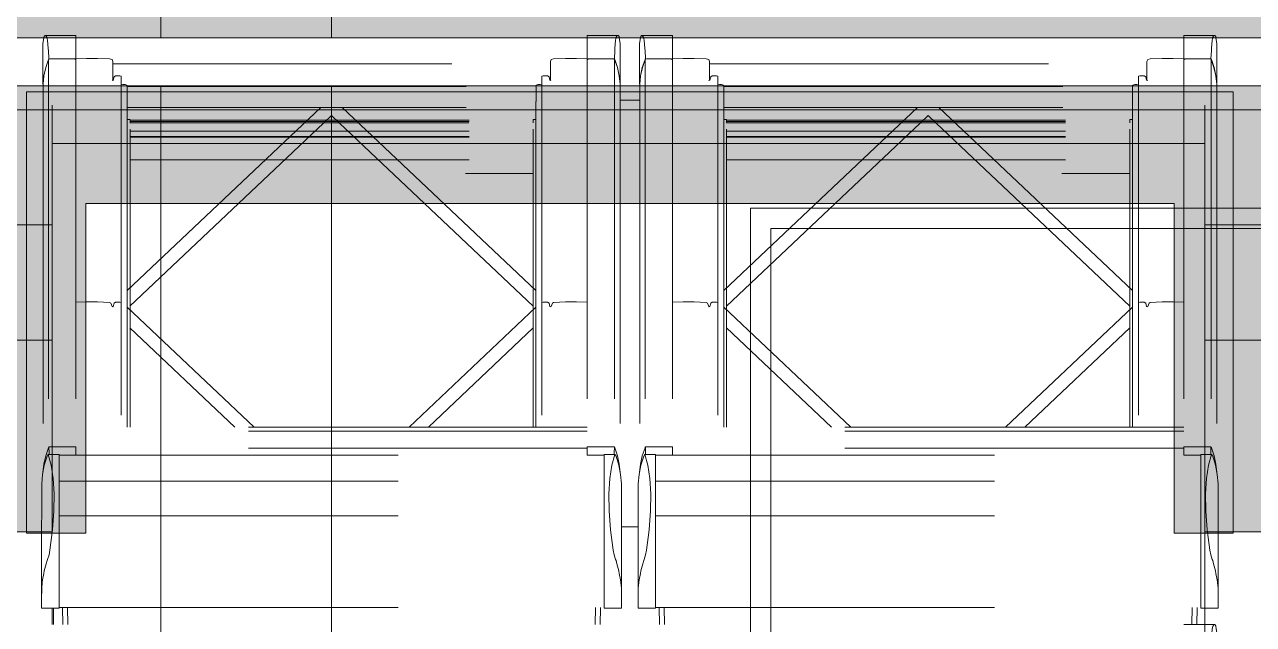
# Model space of a CAD drawing. Header units: metres. Extents: x -3 to 171, y -23 to 41.
# Drawn here: x 1.034 to 2.847, y -2.984 to -2.1 of the extents above; entities that cross this region are included whole.
import ezdxf

# ---------------------------------------------------------------- set-up
doc = ezdxf.new("R2010")
doc.units = ezdxf.units.M
doc.header["$MEASUREMENT"] = 0
doc.set_wipeout_variables(frame=1)
for name, pattern in [('Schnittlinie', [0.006, 0.003, -0.0015, 0, -0.0015]), ('UNSICHTBAR', [0.4, 0, -0.4]), ('Untersicht', [0.001, 0.0005, -0.0005]), ('Wipeout_Contour', [1, 0, -1])]:
    doc.linetypes.add(name, pattern=pattern)
for name, color, linetype in [('5._2.DG PP STG1_1_310 Dachkonstruktion massiv', 7, 'Continuous'), ('5._2.DG PP STG1_1_325 Dachfenster', 7, 'Continuous'), ('5._2.DG PP STG1_1_330 Dachaufbau', 7, 'Continuous'), ('5._2.DG PP STG1_1_510 Möblierung', 7, 'Continuous'), ('5._2.DG PP STG1_1_851 Marker Schnitt', 7, 'Continuous')]:
    doc.layers.add(name, color=color, linetype=linetype)

msp = doc.modelspace()

# ---------------------------------------------------------------- hatches: boundary and pattern name
at = {"layer": '5._2.DG PP STG1_1_310 Dachkonstruktion massiv', "linetype": 'Continuous', "lineweight": 13, "true_color": 0xffaa00}
for points in [[(6.325, -2.2256), (0.138, -2.2256), (0.1383, -2.3953), (1.075, -2.3953), (1.075, -2.2753), (2.775, -2.2753), (2.775, -2.3953), (3.805, -2.3953), (3.805, -2.2753), (5.505, -2.2753), (5.505, -2.3953), (6.325, -2.3953)], [(0.1383, -2.3953), (0.1386, -2.565), (1.075, -2.565), (1.075, -2.3953)], [(2.775, -2.3953), (2.775, -2.565), (3.805, -2.565), (3.805, -2.3953)]]:
    msp.add_hatch(color=40, dxfattribs=at).paths.add_polyline_path(points)
at = {"layer": '5._2.DG PP STG1_1_310 Dachkonstruktion massiv', "linetype": 'Continuous', "lineweight": 13, "true_color": 0x3f7f02}
for points in [[(0.1386, -2.565), (0.1391, -2.8478), (1.075, -2.8478), (1.075, -2.565)], [(2.775, -2.565), (2.775, -2.8478), (3.805, -2.8478), (3.805, -2.565)]]:
    msp.add_hatch(color=76, dxfattribs=at).paths.add_polyline_path(points)
at = {"layer": '5._2.DG PP STG1_1_325 Dachfenster', "linetype": 'Continuous', "lineweight": 13, "true_color": 0xffaa00}
msp.add_hatch(color=40, dxfattribs=at).paths.add_polyline_path([(2.8169, -2.8478), (2.775, -2.8478), (2.775, -2.2753), (1.075, -2.2753), (1.075, -2.8478), (1.0369, -2.8478), (1.0369, -2.8496), (1.1242, -2.8496), (1.1242, -2.3636), (2.7296, -2.3636), (2.7296, -2.8496), (2.8169, -2.8496)])

# ---------------------------------------------------------------- linework, layer by layer
at = {"layer": '5._2.DG PP STG1_1_310 Dachkonstruktion massiv', "color": 7, "linetype": 'Continuous', "lineweight": 13, "ltscale": 1000}
for p, q in [((6.325, -2.2256), (0.138, -2.2256)), ((2.775, -2.2753), (1.075, -2.2753)), ((1.075, -2.3953), (0.1383, -2.3953)), ((3.805, -2.3953), (2.775, -2.3953))]:
    msp.add_line(p, q, dxfattribs=at)
at = {"layer": '5._2.DG PP STG1_1_310 Dachkonstruktion massiv', "color": 8, "linetype": 'Untersicht', "lineweight": 13, "ltscale": 1000}
for p, q in [((1.075, -2.2187), (1.075, -3.8478)), ((2.775, -2.2187), (2.775, -3.8478)), ((2.775, -2.8478), (2.775, -3.8478))]:
    msp.add_line(p, q, dxfattribs=at)
at = {"layer": '5._2.DG PP STG1_1_310 Dachkonstruktion massiv', "color": 7, "linetype": 'Continuous', "lineweight": 18, "ltscale": 1000}
for p, q in [((1.075, -2.565), (0.1386, -2.565)), ((1.075, -2.565), (1.075, -2.8478)), ((2.775, -2.565), (2.775, -2.8478)), ((3.805, -2.565), (2.775, -2.565)), ((1.075, -2.8478), (0.1391, -2.8478)), ((3.805, -2.8478), (2.775, -2.8478))]:
    msp.add_line(p, q, dxfattribs=at)
at = {"layer": '5._2.DG PP STG1_1_310 Dachkonstruktion massiv', "color": 7, "linetype": 'Continuous', "lineweight": 13, "ltscale": 1000, "flags": 128}
for points in [[(1.075, -2.2753), (1.075, -2.3953), (1.075, -2.565)], [(2.775, -2.2753), (2.775, -2.3953), (2.775, -2.565)]]:
    msp.add_lwpolyline(points, dxfattribs=at)
at = {"layer": '5._2.DG PP STG1_1_325 Dachfenster', "color": 7, "linetype": 'Continuous', "lineweight": 13, "ltscale": 1000}
for p, q in [((1.4869, -1.2828), (1.4869, -3.2134)), ((1.075, -2.2753), (1.075, -2.8478)), ((2.775, -2.2753), (1.075, -2.2753)), ((2.775, -2.2753), (2.775, -2.8478)), ((1.1242, -2.3636), (1.1242, -2.8496)), ((2.7296, -2.3636), (1.1242, -2.3636)), ((2.7296, -2.3636), (2.7296, -2.8496)), ((1.0369, -2.8478), (1.0369, -2.8496)), ((1.075, -2.8478), (1.0369, -2.8478)), ((1.1242, -2.8496), (1.0369, -2.8496)), ((2.8169, -2.8496), (2.7296, -2.8496)), ((2.8169, -2.8478), (2.775, -2.8478)), ((2.8169, -2.8478), (2.8169, -2.8496))]:
    msp.add_line(p, q, dxfattribs=at)
at = {"layer": '5._2.DG PP STG1_1_325 Dachfenster', "color": 7, "linetype": 'Continuous', "lineweight": 13, "ltscale": 1000, "true_color": 0xf4f4f4, "flags": 128}
for points in [[(1.0369, -2.1993), (2.8169, -2.1993)], [(1.0369, -2.8478), (1.0369, -2.1993)], [(2.8169, -2.8478), (2.8169, -2.1993)]]:
    msp.add_lwpolyline(points, dxfattribs=at)
at = {"layer": '5._2.DG PP STG1_1_325 Dachfenster', "color": 253, "linetype": 'Untersicht', "lineweight": 13, "ltscale": 1000, "true_color": 0x9f9f9f, "flags": 128}
for points in [[(1.1855, -2.2135), (1.1855, -2.6933)], [(1.1855, -2.2221), (1.7883, -2.2221)], [(1.471, -2.2222), (1.1855, -2.4918)], [(1.1855, -2.2222), (1.7883, -2.2222)], [(1.5027, -2.2222), (1.7883, -2.4918)], [(1.7883, -2.2135), (1.7883, -2.6933)], [(1.9414, -2.2115), (1.9269, -2.2115), (1.9124, -2.2115)], [(2.0655, -2.2135), (2.0655, -2.6933)], [(2.0655, -2.2221), (2.6683, -2.2221)], [(2.351, -2.2222), (2.0655, -2.4918)], [(2.0655, -2.2222), (2.6683, -2.2222)], [(2.3827, -2.2222), (2.6683, -2.4918)], [(2.6683, -2.2135), (2.6683, -2.6933)], [(1.1855, -2.2399), (1.1894, -2.2399)], [(1.4869, -2.2341), (1.4754, -2.2449), (1.4657, -2.2541), (1.1894, -2.515)], [(1.1894, -2.2449), (1.7843, -2.2449)], [(1.1896, -2.2401), (1.1896, -2.2449)], [(1.1896, -2.241), (1.7842, -2.241)], [(1.1896, -2.2427), (1.7842, -2.2427)], [(1.4869, -2.2341), (1.4983, -2.2449), (1.508, -2.2541), (1.7843, -2.515)], [(1.7842, -2.2401), (1.7842, -2.2449)], [(1.7883, -2.2399), (1.7844, -2.2399)], [(2.0655, -2.2399), (2.0694, -2.2399)], [(2.3669, -2.2341), (2.3554, -2.2449), (2.3457, -2.2541), (2.0694, -2.515)], [(2.0694, -2.2449), (2.6643, -2.2449)], [(2.0696, -2.2401), (2.0696, -2.2449)], [(2.0696, -2.241), (2.6642, -2.241)], [(2.0696, -2.2427), (2.6642, -2.2427)], [(2.3669, -2.2341), (2.3783, -2.2449), (2.388, -2.2541), (2.6643, -2.515)], [(2.6642, -2.2401), (2.6642, -2.2449)], [(2.6683, -2.2399), (2.6644, -2.2399)], [(1.1896, -2.2543), (1.1896, -2.6933)], [(1.1896, -2.2569), (1.7842, -2.2569)], [(1.1896, -2.265), (1.7842, -2.265)], [(1.7842, -2.2543), (1.7842, -2.6933)], [(2.0696, -2.2543), (2.0696, -2.6933)], [(2.0696, -2.2569), (2.6642, -2.2569)], [(2.0696, -2.265), (2.6642, -2.265)], [(2.6642, -2.2543), (2.6642, -2.6933)], [(1.1896, -2.2658), (1.7842, -2.2658)], [(2.0696, -2.2658), (2.6642, -2.2658)], [(1.1896, -2.2995), (1.7842, -2.2995)], [(2.0696, -2.2995), (2.6642, -2.2995)], [(1.1594, -2.5095), (1.1418, -2.5089), (1.1256, -2.5089), (1.1097, -2.5094)], [(1.1612, -2.5105), (1.1594, -2.5095)], [(1.1632, -2.5157), (1.1612, -2.5105)], [(1.164, -2.5159), (1.1632, -2.5157)], [(1.1648, -2.5156), (1.164, -2.5159)], [(1.1661, -2.5105), (1.1648, -2.5156)], [(1.1682, -2.5092), (1.1661, -2.5105)], [(1.1767, -2.5097), (1.1748, -2.5092), (1.1682, -2.5092)], [(1.3726, -2.6933), (1.1855, -2.5166)], [(1.6011, -2.6933), (1.7883, -2.5166)], [(1.7971, -2.5097), (1.799, -2.5092), (1.8056, -2.5092)], [(1.8056, -2.5092), (1.8077, -2.5105)], [(1.8077, -2.5105), (1.809, -2.5156)], [(1.809, -2.5156), (1.8098, -2.5159)], [(1.8098, -2.5159), (1.8106, -2.5157)], [(1.8106, -2.5157), (1.8126, -2.5105)], [(1.8126, -2.5105), (1.8144, -2.5095)], [(1.8144, -2.5095), (1.832, -2.5089), (1.8482, -2.5089), (1.8641, -2.5094)], [(2.0394, -2.5095), (2.0218, -2.5089), (2.0056, -2.5089), (1.9897, -2.5094)], [(2.0412, -2.5105), (2.0394, -2.5095)], [(2.0432, -2.5157), (2.0412, -2.5105)], [(2.044, -2.5159), (2.0432, -2.5157)], [(2.0448, -2.5156), (2.044, -2.5159)], [(2.0461, -2.5105), (2.0448, -2.5156)], [(2.0482, -2.5092), (2.0461, -2.5105)], [(2.0567, -2.5097), (2.0548, -2.5092), (2.0482, -2.5092)], [(2.2526, -2.6933), (2.0655, -2.5166)], [(2.4811, -2.6933), (2.6683, -2.5166)], [(2.6771, -2.5097), (2.679, -2.5092), (2.6856, -2.5092)], [(2.6856, -2.5092), (2.6877, -2.5105)], [(2.6877, -2.5105), (2.689, -2.5156)], [(2.689, -2.5156), (2.6898, -2.5159)], [(2.6898, -2.5159), (2.6906, -2.5157)], [(2.6906, -2.5157), (2.6926, -2.5105)], [(2.6926, -2.5105), (2.6944, -2.5095)], [(2.6944, -2.5095), (2.712, -2.5089), (2.7282, -2.5089), (2.7441, -2.5094)], [(1.3441, -2.6933), (1.1894, -2.5472)], [(1.6296, -2.6933), (1.7843, -2.5472)], [(2.2241, -2.6933), (2.0694, -2.5472)], [(2.5096, -2.6933), (2.6643, -2.5472)], [(1.8641, -2.6933), (1.1097, -2.6933)], [(1.8641, -2.6992), (1.1097, -2.6992)], [(2.7441, -2.6933), (1.9897, -2.6933)], [(2.7441, -2.6992), (1.9897, -2.6992)], [(1.069, -2.7337), (1.0735, -2.7497), (1.0764, -2.7691), (1.0777, -2.7915), (1.0772, -2.8169), (1.0752, -2.8448), (1.0714, -2.8749), (1.0701, -2.8815), (1.068, -2.8883), (1.0673, -2.8902), (1.0661, -2.8949), (1.0632, -2.9053), (1.0625, -2.9091), (1.0606, -2.9186), (1.0602, -2.9222), (1.0593, -2.9308), (1.0593, -2.934), (1.0592, -2.9443), (1.0592, -2.9531), (1.0592, -2.9605)], [(1.0684, -2.734), (1.0673, -2.7361), (1.0632, -2.7496), (1.0606, -2.7633), (1.0593, -2.7772), (1.0593, -2.7785)], [(1.0612, -2.7601), (1.0625, -2.7479), (1.0652, -2.7357), (1.0692, -2.7238), (1.0696, -2.7226)], [(1.0684, -2.734), (1.069, -2.7337)], [(1.069, -2.7337), (1.0849, -2.7337)], [(1.0697, -2.7225), (1.0701, -2.7317), (1.0701, -2.7337)], [(1.0697, -2.7225), (1.1097, -2.7225)], [(1.0849, -2.9605), (1.0849, -2.9531), (1.0849, -2.9443), (1.0849, -2.934), (1.0849, -2.9222), (1.0849, -2.9091), (1.0849, -2.8949), (1.0849, -2.8883), (1.0849, -2.8815), (1.0849, -2.8749), (1.0849, -2.8448), (1.0849, -2.8169), (1.0849, -2.7915), (1.0849, -2.7691), (1.0849, -2.7497), (1.0849, -2.7337)], [(1.0849, -2.7346), (1.1097, -2.7346)], [(1.0849, -2.7349), (1.8889, -2.7349)], [(1.1097, -2.7346), (1.1097, -2.7317), (1.1097, -2.7225)], [(1.8641, -2.7246), (1.1097, -2.7246)], [(1.8641, -2.7346), (1.8641, -2.7317), (1.8641, -2.7225)], [(1.904, -2.7225), (1.8641, -2.7225)], [(1.8641, -2.7346), (1.8889, -2.7346)], [(1.8889, -2.9605), (1.8889, -2.9531), (1.8889, -2.9443), (1.8889, -2.934), (1.8889, -2.9222), (1.8889, -2.9091), (1.8889, -2.8949), (1.8889, -2.8883), (1.8889, -2.8815), (1.8889, -2.8749), (1.8889, -2.8448), (1.8889, -2.8169), (1.8889, -2.7915), (1.8889, -2.7691), (1.8889, -2.7497), (1.8889, -2.7337)], [(1.9047, -2.7337), (1.8889, -2.7337)], [(1.9145, -2.9605), (1.9145, -2.9531), (1.9145, -2.9443), (1.9145, -2.934), (1.9145, -2.9308), (1.9135, -2.9222), (1.9132, -2.9186), (1.9112, -2.9091), (1.9106, -2.9053), (1.9076, -2.8949), (1.9065, -2.8902), (1.9057, -2.8883), (1.9036, -2.8815), (1.9023, -2.8749), (1.8985, -2.8448), (1.8965, -2.8169), (1.896, -2.7915), (1.8973, -2.7691), (1.9002, -2.7497), (1.9047, -2.7337)], [(1.904, -2.7225), (1.9037, -2.7317), (1.9037, -2.7337)], [(1.9041, -2.7226), (1.9046, -2.7238), (1.9086, -2.7357), (1.9113, -2.7479), (1.9126, -2.7601)], [(1.9047, -2.7337), (1.9053, -2.734)], [(1.9053, -2.734), (1.9065, -2.7361), (1.9106, -2.7496), (1.9132, -2.7633), (1.9145, -2.7772), (1.9145, -2.7785)], [(1.949, -2.7337), (1.9535, -2.7497), (1.9564, -2.7691), (1.9577, -2.7915), (1.9572, -2.8169), (1.9552, -2.8448), (1.9514, -2.8749), (1.9501, -2.8815), (1.948, -2.8883), (1.9473, -2.8902), (1.9461, -2.8949), (1.9432, -2.9053), (1.9425, -2.9091), (1.9406, -2.9186), (1.9402, -2.9222), (1.9393, -2.9308), (1.9393, -2.934), (1.9392, -2.9443), (1.9392, -2.9531), (1.9392, -2.9605)], [(1.9484, -2.734), (1.9473, -2.7361), (1.9432, -2.7496), (1.9406, -2.7633), (1.9393, -2.7772), (1.9393, -2.7785)], [(1.9412, -2.7601), (1.9425, -2.7479), (1.9452, -2.7357), (1.9492, -2.7238), (1.9496, -2.7226)], [(1.9484, -2.734), (1.949, -2.7337)], [(1.949, -2.7337), (1.9649, -2.7337)], [(1.9497, -2.7225), (1.9501, -2.7317), (1.9501, -2.7337)], [(1.9497, -2.7225), (1.9897, -2.7225)], [(1.9649, -2.9605), (1.9649, -2.9531), (1.9649, -2.9443), (1.9649, -2.934), (1.9649, -2.9222), (1.9649, -2.9091), (1.9649, -2.8949), (1.9649, -2.8883), (1.9649, -2.8815), (1.9649, -2.8749), (1.9649, -2.8448), (1.9649, -2.8169), (1.9649, -2.7915), (1.9649, -2.7691), (1.9649, -2.7497), (1.9649, -2.7337)], [(1.9649, -2.7346), (1.9897, -2.7346)], [(1.9649, -2.7349), (2.7689, -2.7349)], [(1.9897, -2.7346), (1.9897, -2.7317), (1.9897, -2.7225)], [(2.7441, -2.7246), (1.9897, -2.7246)], [(2.7441, -2.7346), (2.7441, -2.7317), (2.7441, -2.7225)], [(2.784, -2.7225), (2.7441, -2.7225)], [(2.7441, -2.7346), (2.7689, -2.7346)], [(2.7689, -2.9605), (2.7689, -2.9531), (2.7689, -2.9443), (2.7689, -2.934), (2.7689, -2.9222), (2.7689, -2.9091), (2.7689, -2.8949), (2.7689, -2.8883), (2.7689, -2.8815), (2.7689, -2.8749), (2.7689, -2.8448), (2.7689, -2.8169), (2.7689, -2.7915), (2.7689, -2.7691), (2.7689, -2.7497), (2.7689, -2.7337)], [(2.7847, -2.7337), (2.7689, -2.7337)], [(2.7945, -2.9605), (2.7945, -2.9531), (2.7945, -2.9443), (2.7945, -2.934), (2.7945, -2.9308), (2.7935, -2.9222), (2.7932, -2.9186), (2.7912, -2.9091), (2.7906, -2.9053), (2.7876, -2.8949), (2.7865, -2.8902), (2.7857, -2.8883), (2.7836, -2.8815), (2.7823, -2.8749), (2.7785, -2.8448), (2.7765, -2.8169), (2.776, -2.7915), (2.7773, -2.7691), (2.7802, -2.7497), (2.7847, -2.7337)], [(2.784, -2.7225), (2.7837, -2.7317), (2.7837, -2.7337)], [(2.7841, -2.7226), (2.7846, -2.7238), (2.7886, -2.7357), (2.7913, -2.7479), (2.7926, -2.7601)], [(2.7847, -2.7337), (2.7853, -2.734)], [(2.7853, -2.734), (2.7865, -2.7361), (2.7906, -2.7496), (2.7932, -2.7633), (2.7945, -2.7772), (2.7945, -2.7785)], [(1.0849, -2.7731), (1.8889, -2.7731)], [(1.9649, -2.7731), (2.7689, -2.7731)], [(1.0593, -2.7785), (1.0593, -2.7932)], [(1.9145, -2.7785), (1.9145, -2.7932)], [(1.9393, -2.7785), (1.9393, -2.7932)], [(2.7945, -2.7785), (2.7945, -2.7932)], [(1.0592, -2.8668), (1.0593, -2.7932)], [(1.9145, -2.7932), (1.9145, -2.8668)], [(1.9392, -2.8668), (1.9393, -2.7932)], [(2.7945, -2.7932), (2.7945, -2.8668)], [(1.0849, -2.824), (1.8889, -2.824)], [(1.9649, -2.824), (2.7689, -2.824)], [(1.9392, -2.8405), (1.9269, -2.8405), (1.9145, -2.8405)], [(1.0592, -2.8668), (1.0592, -2.9583)], [(1.9145, -2.8668), (1.9145, -2.9583)], [(1.9392, -2.8668), (1.9392, -2.9583)], [(2.7945, -2.8668), (2.7945, -2.9583)], [(1.0592, -2.9583), (1.0592, -2.9605)], [(1.0592, -2.9605), (1.0849, -2.9605)], [(1.0849, -2.9593), (1.8889, -2.9593)], [(1.0902, -2.9593), (1.0907, -2.9842)], [(1.098, -2.9842), (1.0976, -2.9593)], [(1.8757, -2.9842), (1.8761, -2.9593)], [(1.8835, -2.9593), (1.883, -2.9842)], [(1.9145, -2.9605), (1.8889, -2.9605)], [(1.9145, -2.9583), (1.9145, -2.9605)], [(1.9392, -2.9583), (1.9392, -2.9605)], [(1.9392, -2.9605), (1.9649, -2.9605)], [(1.9649, -2.9593), (2.7689, -2.9593)], [(1.9702, -2.9593), (1.9707, -2.9842)], [(1.978, -2.9842), (1.9776, -2.9593)], [(2.7557, -2.9842), (2.7561, -2.9593)], [(2.7635, -2.9593), (2.763, -2.9842)], [(2.7945, -2.9605), (2.7689, -2.9605)], [(2.775, -2.9605), (2.775, -2.9842)], [(2.7945, -2.9583), (2.7945, -2.9605)], [(2.7896, -2.9842), (2.7441, -2.9842)], [(2.784, -3.0184), (2.7846, -3.0069), (2.7847, -3.0037), (2.7859, -2.9911), (2.7868, -2.9869), (2.7883, -2.9846), (2.7896, -2.9842), (2.7909, -2.9861), (2.7913, -2.9872), (2.7918, -2.9904), (2.7926, -2.9968)]]:
    msp.add_lwpolyline(points, dxfattribs=at)
at = {"layer": '5._2.DG PP STG1_1_325 Dachfenster', "color": 255, "linetype": 'UNSICHTBAR', "lineweight": 13, "ltscale": 1000, "flags": 128}
for points in [[(1.7842, -2.3193), (1.1896, -2.3193)], [(2.6642, -2.3193), (2.0696, -2.3193)], [(1.1896, -2.3636), (1.7842, -2.3636)], [(2.0696, -2.3636), (2.6642, -2.3636)], [(1.0369, -4.5578), (1.0369, -2.8478)], [(2.8169, -4.5578), (2.8169, -2.8478)], [(1.075, -2.9842), (1.075, -2.9605)], [(1.0769, -2.9842), (1.0769, -2.9605)]]:
    msp.add_lwpolyline(points, dxfattribs=at)
at = {"layer": '5._2.DG PP STG1_1_330 Dachaufbau', "color": 7, "linetype": 'Continuous', "lineweight": 13, "ltscale": 1000}
msp.add_line((6.325, -2.2256), (0.1332, -2.2256), dxfattribs=at)
at = {"layer": '5._2.DG PP STG1_1_510 Möblierung', "color": 8, "linetype": 'Continuous', "lineweight": 13, "ltscale": 1000, "true_color": 0x7e7f7f}
for p, q in [((2.105, -2.3707), (3.005, -2.3707)), ((2.105, -4.3707), (2.105, -2.3707))]:
    msp.add_line(p, q, dxfattribs=at)
at = {"layer": '5._2.DG PP STG1_1_510 Möblierung', "color": 8, "linetype": 'Continuous', "lineweight": 13, "ltscale": 1000, "true_color": 0x7e7f7f, "flags": 128}
msp.add_lwpolyline([(2.135, -2.4007), (2.975, -2.4007), (2.975, -3.7507), (2.795, -3.9307), (2.135, -3.9307)], close=True, dxfattribs=at)
at = {"layer": '5._2.DG PP STG1_1_851 Marker Schnitt', "color": 7, "linetype": 'Schnittlinie', "lineweight": 13, "ltscale": 1000}
msp.add_line((1.235, 4.805), (1.235, -18.6375), dxfattribs=at)

# ---------------------------------------------------------------- next in the draw order: wipeouts: each hides what was drawn before it
at = {"color": 254, "linetype": 'Wipeout_Contour', "lineweight": 0, "ltscale": 18.48973}
msp.add_wipeout([(6.325, -2.1195), (0.1328, -2.1195), (0.133, -2.1902), (6.325, -2.1902)], dxfattribs=at).dxf.layer = '5._2.DG PP STG1_1_330 Dachaufbau'

# ---------------------------------------------------------------- next in the draw order: hatches: boundary and pattern name
at = {"layer": '5._2.DG PP STG1_1_330 Dachaufbau', "linetype": 'Continuous', "lineweight": 13, "true_color": 0xd2b48c}
for points in [[(6.325, -2.1195), (6.325, -2.0841), (0.0068, -2.0841), (0.0069, -2.1195)], [(6.325, -2.2256), (6.325, -2.1902), (0.133, -2.1902), (0.1332, -2.2256)]]:
    msp.add_hatch(color=43, dxfattribs=at).paths.add_polyline_path(points)

# ---------------------------------------------------------------- next in the draw order: wipeouts: each hides what was drawn before it
at = {"color": 254, "linetype": 'Wipeout_Contour', "lineweight": 0, "ltscale": 18.482868}
msp.add_wipeout([(6.325, -2.1902), (6.325, -2.1195), (0.0069, -2.1195), (0.007, -2.1902)], dxfattribs=at).dxf.layer = '5._2.DG PP STG1_1_330 Dachaufbau'

# ---------------------------------------------------------------- next in the draw order: linework, layer by layer
at = {"layer": '5._2.DG PP STG1_1_325 Dachfenster', "color": 253, "linetype": 'Untersicht', "lineweight": 13, "ltscale": 1000, "true_color": 0x9f9f9f, "flags": 128}
for points in [[(1.0612, -2.1285), (1.0619, -2.122), (1.0625, -2.1189), (1.0628, -2.1177), (1.0642, -2.1159), (1.0652, -2.1162), (1.0669, -2.1186), (1.0678, -2.1228), (1.069, -2.1353), (1.0692, -2.1385), (1.0697, -2.15)], [(1.0642, -2.1159), (1.1097, -2.1159)], [(1.1097, -2.15), (1.1097, -2.1353), (1.1097, -2.1228), (1.1097, -2.1186), (1.1097, -2.1162)], [(1.9096, -2.1159), (1.8641, -2.1159)], [(1.8641, -2.15), (1.8641, -2.1353), (1.8641, -2.1228), (1.8641, -2.1186), (1.8641, -2.1162)], [(1.904, -2.15), (1.9046, -2.1385), (1.9047, -2.1353), (1.9059, -2.1228), (1.9068, -2.1186), (1.9083, -2.1162), (1.9096, -2.1159), (1.9109, -2.1177), (1.9113, -2.1189), (1.9118, -2.122), (1.9126, -2.1285)], [(1.9412, -2.1285), (1.9419, -2.122), (1.9425, -2.1189), (1.9428, -2.1177), (1.9442, -2.1159), (1.9452, -2.1162), (1.9469, -2.1186), (1.9478, -2.1228), (1.949, -2.1353), (1.9492, -2.1385), (1.9497, -2.15)], [(1.9442, -2.1159), (1.9897, -2.1159)], [(1.9897, -2.15), (1.9897, -2.1353), (1.9897, -2.1228), (1.9897, -2.1186), (1.9897, -2.1162)], [(2.7896, -2.1159), (2.7441, -2.1159)], [(2.7441, -2.15), (2.7441, -2.1353), (2.7441, -2.1228), (2.7441, -2.1186), (2.7441, -2.1162)], [(2.784, -2.15), (2.7846, -2.1385), (2.7847, -2.1353), (2.7859, -2.1228), (2.7868, -2.1186), (2.7883, -2.1162), (2.7896, -2.1159), (2.7909, -2.1177), (2.7913, -2.1189), (2.7918, -2.122), (2.7926, -2.1285)], [(1.0612, -2.1285), (1.0612, -2.1879)], [(1.9126, -2.1879), (1.9126, -2.1285)], [(1.9412, -2.1285), (1.9412, -2.1879)], [(2.7926, -2.1879), (2.7926, -2.1285)], [(1.0696, -2.1505), (1.0692, -2.1516), (1.0652, -2.1635), (1.0625, -2.1757), (1.0612, -2.1879)], [(1.0614, -2.1879), (1.0627, -2.1757), (1.0654, -2.1635), (1.0694, -2.1516)], [(1.0694, -2.1516), (1.0712, -2.1506)], [(1.0694, -2.1516), (1.0694, -2.7232)], [(1.0712, -2.1506), (1.108, -2.1506)], [(1.108, -2.1506), (1.1097, -2.1519)], [(1.1632, -2.1515), (1.1594, -2.1504), (1.1418, -2.1499), (1.1256, -2.1499), (1.1097, -2.1504)], [(1.1097, -2.1519), (1.1097, -2.1505)], [(1.1097, -2.1519), (1.1097, -2.7225)], [(1.1642, -2.1543), (1.1632, -2.1515)], [(1.1642, -2.1822), (1.1642, -2.1543)], [(1.8096, -2.1543), (1.8106, -2.1515)], [(1.8096, -2.1822), (1.8096, -2.1543)], [(1.8106, -2.1515), (1.8144, -2.1504), (1.832, -2.1499), (1.8482, -2.1499), (1.8641, -2.1504)], [(1.8641, -2.1519), (1.8641, -2.1505)], [(1.8658, -2.1506), (1.8641, -2.1519)], [(1.8641, -2.1519), (1.8641, -2.7225)], [(1.9026, -2.1506), (1.8658, -2.1506)], [(1.9044, -2.1516), (1.9026, -2.1506)], [(1.9126, -2.1879), (1.9113, -2.1757), (1.9086, -2.1635), (1.9046, -2.1516), (1.9041, -2.1505)], [(1.9044, -2.1516), (1.9044, -2.7232)], [(1.9124, -2.1879), (1.9111, -2.1757), (1.9084, -2.1635), (1.9044, -2.1516)], [(1.9496, -2.1505), (1.9492, -2.1516), (1.9452, -2.1635), (1.9425, -2.1757), (1.9412, -2.1879)], [(1.9414, -2.1879), (1.9427, -2.1757), (1.9454, -2.1635), (1.9494, -2.1516)], [(1.9494, -2.1516), (1.9512, -2.1506)], [(1.9494, -2.1516), (1.9494, -2.7232)], [(1.9512, -2.1506), (1.988, -2.1506)], [(1.988, -2.1506), (1.9897, -2.1519)], [(2.0432, -2.1515), (2.0394, -2.1504), (2.0218, -2.1499), (2.0056, -2.1499), (1.9897, -2.1504)], [(1.9897, -2.1519), (1.9897, -2.1505)], [(1.9897, -2.1519), (1.9897, -2.7225)], [(2.0442, -2.1543), (2.0432, -2.1515)], [(2.0442, -2.1822), (2.0442, -2.1543)], [(2.6896, -2.1543), (2.6906, -2.1515)], [(2.6896, -2.1822), (2.6896, -2.1543)], [(2.6906, -2.1515), (2.6944, -2.1504), (2.712, -2.1499), (2.7282, -2.1499), (2.7441, -2.1504)], [(2.7441, -2.1519), (2.7441, -2.1505)], [(2.7458, -2.1506), (2.7441, -2.1519)], [(2.7441, -2.1519), (2.7441, -2.7225)], [(2.7826, -2.1506), (2.7458, -2.1506)], [(2.7844, -2.1516), (2.7826, -2.1506)], [(2.7926, -2.1879), (2.7913, -2.1757), (2.7886, -2.1635), (2.7846, -2.1516), (2.7841, -2.1505)], [(2.7844, -2.1516), (2.7844, -2.7232)], [(2.7924, -2.1879), (2.7911, -2.1757), (2.7884, -2.1635), (2.7844, -2.1516)], [(1.1642, -2.1578), (1.8096, -2.1578)], [(2.0442, -2.1578), (2.6896, -2.1578)], [(1.0614, -2.1879), (1.0614, -2.7582)], [(1.1633, -2.182), (1.164, -2.1822)], [(1.164, -2.1822), (1.1648, -2.1819)], [(1.1648, -2.1819), (1.1661, -2.1768)], [(1.1661, -2.1768), (1.1682, -2.1755)], [(1.1682, -2.1755), (1.1748, -2.1755), (1.1767, -2.176)], [(1.1767, -2.176), (1.1767, -2.5097), (1.1767, -2.6933)], [(1.1791, -2.1882), (1.1767, -2.189)], [(1.1822, -2.1882), (1.1791, -2.1882)], [(1.185, -2.1894), (1.1822, -2.1882)], [(1.1855, -2.1902), (1.185, -2.1894)], [(1.1854, -2.1913), (1.7884, -2.1913)], [(1.1854, -2.1916), (1.1854, -2.2022), (1.1854, -2.2065), (1.1854, -2.2115), (1.1854, -2.2123), (1.1854, -2.2132)], [(1.1855, -2.1902), (1.1855, -2.1913)], [(1.7883, -2.1902), (1.7888, -2.1894)], [(1.7883, -2.1902), (1.7883, -2.1913)], [(1.7884, -2.2132), (1.7884, -2.2123), (1.7884, -2.2115), (1.7884, -2.2065), (1.7884, -2.2022), (1.7884, -2.1916)], [(1.7888, -2.1894), (1.7916, -2.1882)], [(1.7916, -2.1882), (1.7947, -2.1882)], [(1.7947, -2.1882), (1.7971, -2.189)], [(1.7971, -2.176), (1.799, -2.1755), (1.8056, -2.1755)], [(1.7971, -2.176), (1.7971, -2.5097), (1.7971, -2.6933)], [(1.8056, -2.1755), (1.8077, -2.1768)], [(1.8077, -2.1768), (1.809, -2.1819)], [(1.809, -2.1819), (1.8098, -2.1822)], [(1.8098, -2.1822), (1.8105, -2.182)], [(1.9124, -2.1879), (1.9124, -2.7582)], [(1.9414, -2.1879), (1.9414, -2.7582)], [(2.0433, -2.182), (2.044, -2.1822)], [(2.044, -2.1822), (2.0448, -2.1819)], [(2.0448, -2.1819), (2.0461, -2.1768)], [(2.0461, -2.1768), (2.0482, -2.1755)], [(2.0482, -2.1755), (2.0548, -2.1755), (2.0567, -2.176)], [(2.0567, -2.176), (2.0567, -2.5097), (2.0567, -2.6933)], [(2.0591, -2.1882), (2.0567, -2.189)], [(2.0622, -2.1882), (2.0591, -2.1882)], [(2.065, -2.1894), (2.0622, -2.1882)], [(2.0655, -2.1902), (2.065, -2.1894)], [(2.0654, -2.1913), (2.6684, -2.1913)], [(2.0654, -2.1916), (2.0654, -2.2022), (2.0654, -2.2065), (2.0654, -2.2115), (2.0654, -2.2123), (2.0654, -2.2132)], [(2.0655, -2.1902), (2.0655, -2.1913)], [(2.6683, -2.1902), (2.6688, -2.1894)], [(2.6683, -2.1902), (2.6683, -2.1913)], [(2.6684, -2.2132), (2.6684, -2.2123), (2.6684, -2.2115), (2.6684, -2.2065), (2.6684, -2.2022), (2.6684, -2.1916)], [(2.6688, -2.1894), (2.6716, -2.1882)], [(2.6716, -2.1882), (2.6747, -2.1882)], [(2.6747, -2.1882), (2.6771, -2.189)], [(2.6771, -2.176), (2.679, -2.1755), (2.6856, -2.1755)], [(2.6771, -2.176), (2.6771, -2.5097), (2.6771, -2.6933)], [(2.6856, -2.1755), (2.6877, -2.1768)], [(2.6877, -2.1768), (2.689, -2.1819)], [(2.689, -2.1819), (2.6898, -2.1822)], [(2.6898, -2.1822), (2.6905, -2.182)], [(2.7924, -2.1879), (2.7924, -2.7582)]]:
    msp.add_lwpolyline(points, dxfattribs=at)
at = {"layer": '5._2.DG PP STG1_1_330 Dachaufbau', "color": 7, "linetype": 'Continuous', "lineweight": 13, "ltscale": 1000}
msp.add_line((6.325, -2.1195), (0.0069, -2.1195), dxfattribs=at)
at = {"layer": '5._2.DG PP STG1_1_330 Dachaufbau', "color": 7, "linetype": 'Continuous', "lineweight": 13, "ltscale": 1000, "flags": 128}
msp.add_lwpolyline([(6.325, -2.1902), (0.133, -2.1902), (0.013, -2.1902), (0.007, -2.1902)], dxfattribs=at)

doc.saveas('drawing.dxf')
